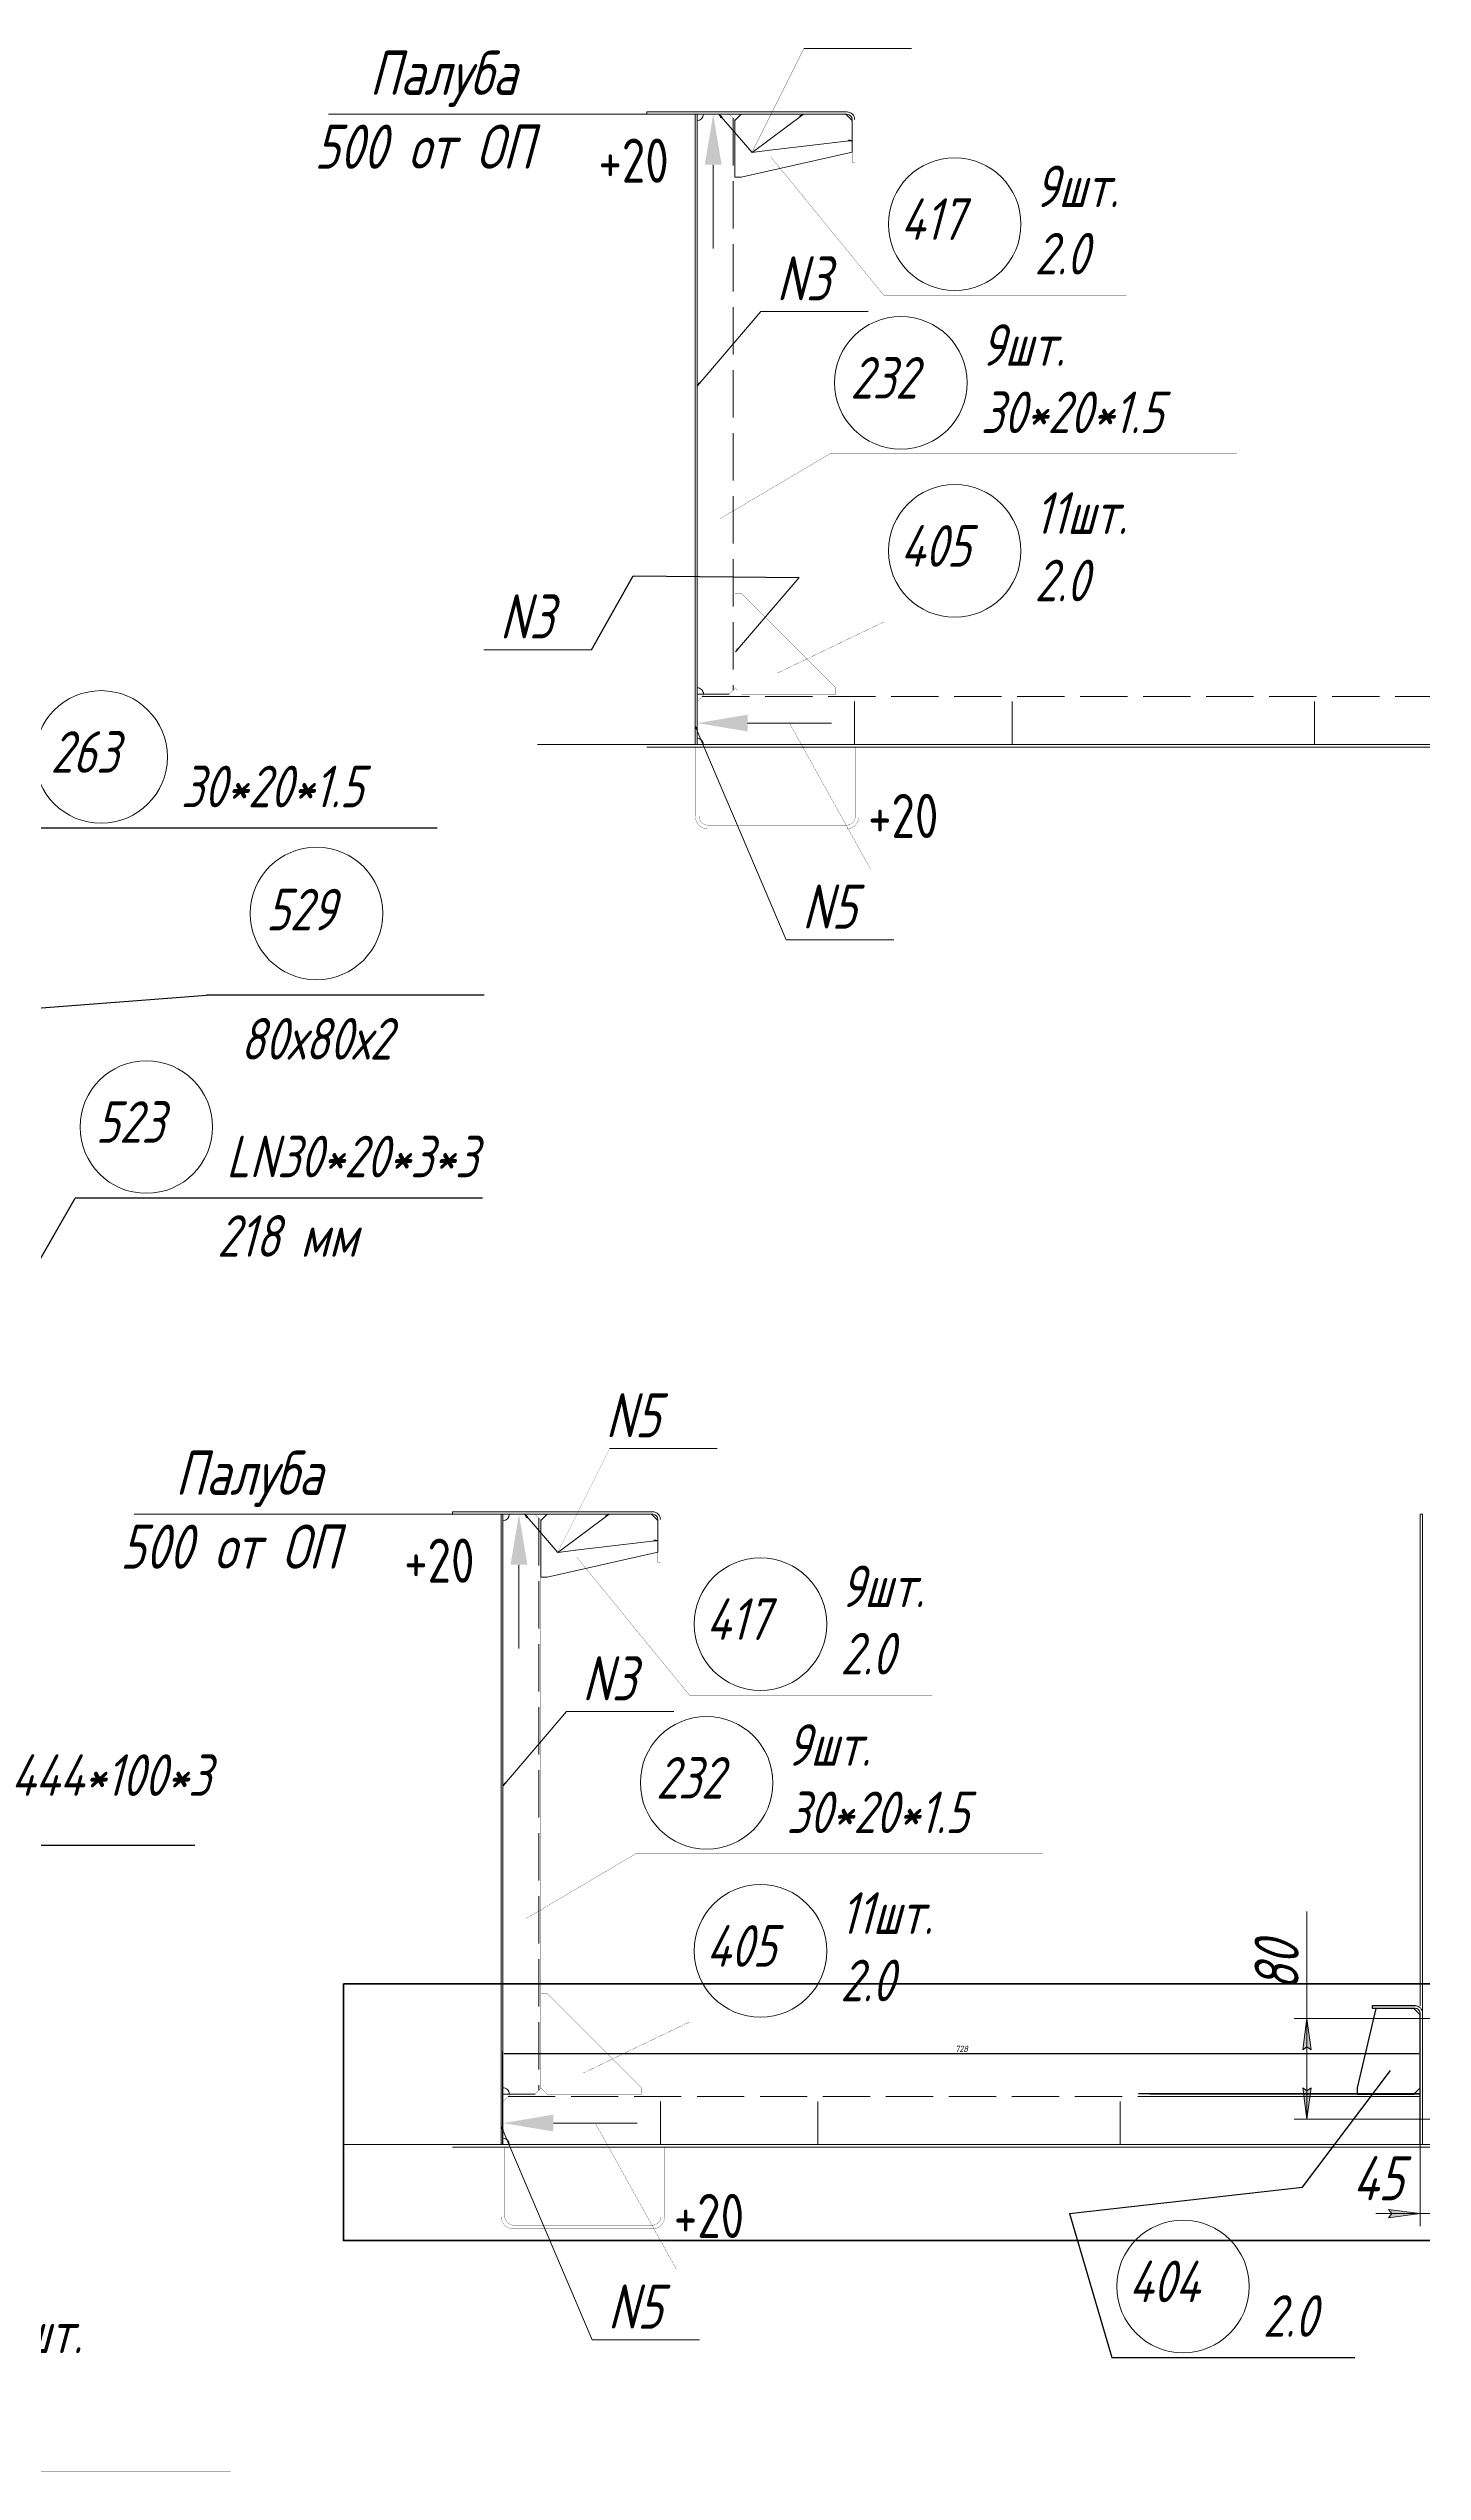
# Model space of a CAD drawing. Header units: millimetres. Extents: x 77380 to 135900, y -26587 to 17301.
# Drawn here: x 116027 to 117118, y -625 to 1297 of the extents above; entities that cross this region are included whole.
import ezdxf

# ---------------------------------------------------------------- set-up
doc = ezdxf.new("R2010")
doc.units = ezdxf.units.MM
for name, pattern in [('K5LT32768', [0]), ('K5LT32769', [50, 37.5, -12.5]), ('K5LT32770', [0]), ('K5LT32772', [0]), ('K5LT32773', [50, 37.5, -12.5]), ('K5LT32780', [0]), ('K5LT32784', [850.2, 600, -125, 0.2, -125]), ('K5LT32789', [340.2, 240, -50, 0.2, -50]), ('K5LT32790', [0]), ('K5LT32831', [0]), ('K5LT32835', [0]), ('K5LT_THIN', [0]), ('K5LT_THIN_INCLUDED_TO_HATCHING', [0])]:
    doc.linetypes.add(name, pattern=pattern)
doc.layers.add('РАЗМЕРЫ', color=3, linetype='Continuous', lineweight=25)
doc.styles.add('KDIMTEXTSTYLE', font='GOST_AU.SHX', dxfattribs={"width": 0.96, "oblique": 15, "height": 5})
doc.styles.add('KTEXTSTYLE', font='GOST_AU.SHX', dxfattribs={"width": 0.96, "height": 5})
doc.dimstyles.new('KDIMSTYLE (1.00)', dxfattribs={"dimtxt": 5, "dimasz": 1, "dimexe": 2, "dimexo": 0, "dimgap": 1, "dimtad": 1, "dimtxsty": 'KDIMTEXTSTYLE', "dimsah": 1, "dimcen": 0, "dimdle": 1, "dimadec": 0, "dimazin": 0, "dimtfac": 0.667, "dimtmove": 0, "dimatfit": 3, "dimfxl": 1, "dimtvp": 1, "dimtolj": 1, "dimtzin": 0, "dimarcsym": 0})

# ---------------------------------------------------------------- blocks, each defined once
blk = doc.blocks.new('U94')
blk.add_hatch(color=7).paths.add_polyline_path([(124475.2, 18180.4), (124488.6, 18180.4), (124481.9, 18220.4)])
at = {"color": 7, "linetype": 'K5LT32831', "lineweight": 9}
blk.add_line((124481.9, 18180.4), (124481.9, 18113.9), dxfattribs=at)
blk = doc.blocks.new('U95')
blk.add_hatch(color=7).paths.add_polyline_path([(124509.2, 17730.8), (124509.2, 17744.1), (124469.2, 17737.4)])
at = {"color": 7, "linetype": 'K5LT32831', "lineweight": 9}
blk.add_line((124509.2, 17737.4), (124575.7, 17737.4), dxfattribs=at)
blk = doc.blocks.new('U119')
at = {"color": 7, "linetype": 'K5LT_THIN', "lineweight": 18}
for p, q in [((124519.6, 18063.9), (124469.2, 18004.8)), ((124469.2, 18004.8), (124471.8, 18007.8))]:
    blk.add_line(p, q, dxfattribs=at)
at = {"color": 7, "linetype": 'K5LT32835', "lineweight": 18}
for p, q in [((124469.2, 18004.9), (124469.2, 18004.9)), ((124469.2, 18004.9), (124469.3, 18004.9)), ((124469.2, 18004.8), (124469.2, 18004.8)), ((124469.2, 18004.8), (124469.2, 18004.8)), ((124469.3, 18005.1), (124469.4, 18005)), ((124469.3, 18005.1), (124469.4, 18005.1)), ((124469.3, 18005), (124469.4, 18005.1)), ((124469.3, 18005), (124469.3, 18004.9)), ((124469.3, 18005), (124469.3, 18005)), ((124469.4, 18005.3), (124469.6, 18005.3)), ((124469.4, 18005.2), (124469.6, 18005.3)), ((124469.4, 18005.2), (124469.4, 18005.1)), ((124469.4, 18005.2), (124469.5, 18005.2)), ((124469.5, 18005.4), (124469.7, 18005.5)), ((124469.5, 18005.4), (124469.5, 18005.2)), ((124469.5, 18005.4), (124469.7, 18005.4)), ((124469.5, 18005.3), (124469.5, 18005.1)), ((124469.6, 18005.6), (124469.9, 18005.7)), ((124469.6, 18005.6), (124469.6, 18005.4)), ((124469.6, 18005.6), (124469.9, 18005.6)), ((124469.6, 18005.5), (124469.6, 18005.3)), ((124469.6, 18005.5), (124469.8, 18005.5)), ((124469.7, 18005.8), (124470.1, 18005.9)), ((124469.7, 18005.8), (124469.8, 18005.5)), ((124469.7, 18005.8), (124470, 18005.8)), ((124469.7, 18005.7), (124469.7, 18005.4)), ((124469.7, 18005.7), (124470, 18005.7)), ((124469.8, 18006), (124469.9, 18005.6)), ((124469.8, 18006), (124470.2, 18006)), ((124469.8, 18005.9), (124469.8, 18005.6)), ((124469.8, 18005.9), (124470.1, 18005.9)), ((124469.9, 18006.2), (124470.4, 18006.2)), ((124469.9, 18006.1), (124469.9, 18005.7)), ((124469.9, 18006.1), (124470.3, 18006.1)), ((124469.9, 18006), (124470.3, 18006.1)), ((124470, 18006.4), (124470.5, 18006.4)), ((124470, 18006.3), (124470.1, 18005.8)), ((124470, 18006.3), (124470.5, 18006.3)), ((124470, 18006.2), (124470.4, 18006.3)), ((124470, 18006.2), (124470, 18005.8)), ((124470.1, 18006.5), (124470.7, 18006.6)), ((124470.1, 18006.5), (124470.2, 18006)), ((124470.1, 18006.4), (124470.6, 18006.5)), ((124470.1, 18006.4), (124470.1, 18005.9)), ((124470.2, 18006.7), (124470.8, 18006.8)), ((124470.2, 18006.7), (124470.3, 18006.1)), ((124470.2, 18006.6), (124470.8, 18006.7)), ((124470.2, 18006.6), (124470.2, 18006)), ((124470.2, 18006.6), (124470.7, 18006.6)), ((124470.3, 18006.9), (124471, 18007)), ((124470.3, 18006.9), (124470.4, 18006.2)), ((124470.3, 18006.8), (124471, 18006.9)), ((124470.3, 18006.8), (124470.3, 18006.2)), ((124470.3, 18006.8), (124470.9, 18006.8)), ((124470.4, 18007), (124471.1, 18007.1)), ((124470.4, 18007), (124470.5, 18006.3)), ((124470.4, 18007), (124471.1, 18007)), ((124470.5, 18007.2), (124470.9, 18007.3)), ((124470.5, 18007.2), (124470.6, 18006.4)), ((124470.5, 18007.2), (124470.9, 18007.2)), ((124470.5, 18007.1), (124471, 18007.2)), ((124470.5, 18007.1), (124470.5, 18006.4)), ((124470.6, 18007.4), (124470.7, 18006.6)), ((124470.6, 18007.4), (124470.7, 18007.4)), ((124470.6, 18007.4), (124470.7, 18007.4)), ((124470.6, 18007.3), (124470.6, 18006.5)), ((124470.6, 18007.3), (124470.8, 18007.3)), ((124470.7, 18007.4), (124470.8, 18006.7)), ((124470.8, 18007.4), (124470.8, 18006.7)), ((124470.8, 18007.3), (124470.9, 18006.8)), ((124470.9, 18007.2), (124470.9, 18006.9)), ((124471, 18007.2), (124471, 18006.9)), ((124471, 18007.1), (124471, 18007)), ((124471.1, 18007.1), (124471.1, 18007.1))]:
    blk.add_line(p, q, dxfattribs=at)
at = {"color": 7, "linetype": 'K5LT32835', "const_width": 0.18}
blk.add_lwpolyline([(124471.1, 18007.1), (124469.2, 18004.8), (124470.6, 18007.5)], close=True, dxfattribs=at)
blk = doc.blocks.new('U123')
at = {"color": 7, "linetype": 'K5LT_THIN', "lineweight": 18}
for p, q in [((124467.7, 17735), (124469.2, 17731.3)), ((124539.9, 17565.4), (124467.7, 17735))]:
    blk.add_line(p, q, dxfattribs=at)
at = {"color": 7, "linetype": 'K5LT32835', "lineweight": 18}
for p, q in [((124467.7, 17734.8), (124467.7, 17734.9)), ((124467.7, 17734.9), (124467.7, 17734.9)), ((124467.7, 17734.9), (124467.7, 17734.9)), ((124467.8, 17734.7), (124467.7, 17734.8)), ((124467.7, 17734.8), (124467.7, 17734.8)), ((124467.8, 17734.8), (124467.8, 17734.7)), ((124467.9, 17734.7), (124467.8, 17734.7)), ((124467.9, 17734.7), (124467.8, 17734.6)), ((124467.8, 17734.7), (124467.8, 17734.6)), ((124467.9, 17734.6), (124467.8, 17734.6)), ((124468, 17734.5), (124467.8, 17734.5)), ((124467.9, 17734.6), (124467.9, 17734.5)), ((124468, 17734.5), (124467.9, 17734.3)), ((124468, 17734.5), (124467.9, 17734.4)), ((124468.1, 17734.3), (124467.9, 17734.4)), ((124468.1, 17734.4), (124467.9, 17734.4)), ((124468.2, 17734.2), (124467.9, 17734.3)), ((124468, 17734.4), (124468, 17734.2)), ((124468.1, 17734.3), (124468, 17734.1)), ((124468.1, 17734.3), (124468, 17734.2)), ((124468.3, 17734.1), (124468, 17734.2)), ((124468.3, 17734), (124468, 17734.1)), ((124468.2, 17734.2), (124468.1, 17733.9)), ((124468.2, 17734.2), (124468.1, 17734)), ((124468.3, 17734.1), (124468.1, 17733.8)), ((124468.4, 17733.9), (124468.1, 17734)), ((124468.5, 17733.7), (124468.1, 17733.9)), ((124468.5, 17733.8), (124468.1, 17733.9)), ((124468.3, 17734), (124468.2, 17733.7)), ((124468.3, 17734), (124468.2, 17733.7)), ((124468.6, 17733.6), (124468.2, 17733.8)), ((124468.6, 17733.5), (124468.2, 17733.7)), ((124468.7, 17733.4), (124468.2, 17733.6)), ((124468.4, 17733.9), (124468.3, 17733.6)), ((124468.5, 17733.8), (124468.3, 17733.4)), ((124468.4, 17733.8), (124468.3, 17733.5)), ((124468.8, 17733.2), (124468.3, 17733.5)), ((124468.8, 17733.3), (124468.3, 17733.5)), ((124468.9, 17733.1), (124468.3, 17733.4)), ((124468.6, 17733.7), (124468.4, 17733.2)), ((124468.5, 17733.7), (124468.4, 17733.3)), ((124468.6, 17733.6), (124468.4, 17733.2)), ((124469, 17733), (124468.4, 17733.3)), ((124469, 17732.9), (124468.4, 17733.2)), ((124469.1, 17732.9), (124468.4, 17733.1)), ((124468.7, 17733.5), (124468.5, 17733)), ((124468.6, 17733.5), (124468.5, 17733.1)), ((124468.7, 17733.4), (124468.5, 17732.9)), ((124469.2, 17732.7), (124468.5, 17733)), ((124469.2, 17732.8), (124468.5, 17733)), ((124469.3, 17732.6), (124468.5, 17732.9)), ((124468.8, 17733.3), (124468.6, 17732.7)), ((124468.8, 17733.3), (124468.6, 17732.8)), ((124468.9, 17733.2), (124468.6, 17732.7)), ((124469.4, 17732.5), (124468.6, 17732.8)), ((124469.3, 17732.4), (124468.6, 17732.7)), ((124468.9, 17733.1), (124468.7, 17732.5)), ((124468.9, 17733.1), (124468.7, 17732.6)), ((124469, 17733), (124468.7, 17732.4)), ((124469.2, 17732.4), (124468.7, 17732.6)), ((124469.1, 17732.3), (124468.7, 17732.5)), ((124469.2, 17732.4), (124468.7, 17732.5)), ((124469, 17733), (124468.8, 17732.3)), ((124469.1, 17732.9), (124468.8, 17732.3)), ((124469, 17732.3), (124468.8, 17732.4)), ((124468.9, 17732.2), (124468.8, 17732.3)), ((124468.8, 17732.2), (124468.8, 17732.2)), ((124469.1, 17732.8), (124468.9, 17732.2)), ((124469.2, 17732.8), (124469, 17732.3)), ((124469.2, 17732.7), (124469, 17732.3)), ((124469.2, 17732.6), (124469.1, 17732.3)), ((124469.3, 17732.6), (124469.2, 17732.4)), ((124469.3, 17732.5), (124469.3, 17732.4)), ((124469.4, 17732.5), (124469.4, 17732.4))]:
    blk.add_line(p, q, dxfattribs=at)
at = {"color": 7, "linetype": 'K5LT32835', "const_width": 0.18}
blk.add_lwpolyline([(124468.8, 17732.2), (124467.7, 17735), (124469.4, 17732.4)], close=True, dxfattribs=at)
blk = doc.blocks.new('U125')
at = {"color": 7, "linetype": 'K5LT32835', "lineweight": 18}
for p, q in [((124486.5, 18220.4), (124486.5, 18220.4)), ((124486.5, 18220.4), (124486.5, 18220.4)), ((124486.6, 18220.3), (124486.5, 18220.3)), ((124486.6, 18220.4), (124486.6, 18220.3)), ((124486.7, 18220.3), (124486.6, 18220.3)), ((124486.6, 18220.3), (124486.6, 18220.2)), ((124486.7, 18220.3), (124486.7, 18220.2)), ((124486.8, 18220.2), (124486.7, 18220.2)), ((124486.8, 18220.2), (124486.7, 18220.1)), ((124486.9, 18220.1), (124486.7, 18220.1)), ((124486.8, 18220.2), (124486.8, 18220)), ((124486.9, 18220.1), (124486.8, 18220.1)), ((124487, 18220), (124486.8, 18220)), ((124486.9, 18220.1), (124486.9, 18219.9)), ((124486.9, 18220.1), (124486.9, 18220)), ((124487.1, 18219.9), (124486.9, 18219.9)), ((124487.1, 18220), (124487, 18219.8)), ((124487, 18220), (124487, 18219.8)), ((124487.2, 18219.9), (124487, 18219.9)), ((124487.3, 18219.8), (124487, 18219.8)), ((124487.1, 18219.9), (124487.1, 18219.7)), ((124487.5, 18219.6), (124487.1, 18219.7)), ((124487.4, 18219.7), (124487.1, 18219.7)), ((124487.2, 18219.9), (124487.2, 18219.6)), ((124487.2, 18219.8), (124487.2, 18219.6)), ((124487.6, 18219.6), (124487.2, 18219.6)), ((124487.7, 18219.5), (124487.2, 18219.5)), ((124487.3, 18219.8), (124487.3, 18219.5)), ((124487.4, 18219.7), (124487.3, 18219.4)), ((124487.8, 18219.4), (124487.3, 18219.5)), ((124487.4, 18219.7), (124487.4, 18219.4)), ((124487.9, 18219.4), (124487.4, 18219.4)), ((124487.9, 18219.3), (124487.4, 18219.3)), ((124487.5, 18219.7), (124487.5, 18219.3)), ((124487.5, 18219.6), (124487.5, 18219.2)), ((124488, 18219.2), (124487.5, 18219.3)), ((124488.1, 18219.2), (124487.5, 18219.2)), ((124487.6, 18219.6), (124487.6, 18219.2)), ((124487.7, 18219.5), (124487.6, 18219.1)), ((124488.2, 18219.1), (124487.6, 18219.1)), ((124487.7, 18219.5), (124487.7, 18219)), ((124487.8, 18219.4), (124487.7, 18219)), ((124488.3, 18219), (124487.7, 18219.1)), ((124488.4, 18218.9), (124487.7, 18219)), ((124487.8, 18219.4), (124487.8, 18218.9)), ((124488.6, 18218.8), (124487.8, 18218.9)), ((124488.5, 18218.9), (124487.8, 18218.9)), ((124488, 18219.3), (124487.9, 18218.7)), ((124487.9, 18219.3), (124487.9, 18218.8)), ((124488.7, 18218.7), (124487.9, 18218.8)), ((124488.1, 18219.2), (124488, 18218.6)), ((124488, 18219.2), (124488, 18218.7)), ((124488.8, 18218.6), (124488, 18218.7)), ((124488.8, 18218.7), (124488, 18218.7)), ((124488.1, 18219.1), (124488.1, 18218.5)), ((124488.8, 18218.5), (124488.1, 18218.6)), ((124488.8, 18218.5), (124488.1, 18218.5)), ((124488.2, 18219.1), (124488.2, 18218.5)), ((124488.3, 18219), (124488.2, 18218.4)), ((124488.6, 18218.4), (124488.2, 18218.4)), ((124488.7, 18218.4), (124488.2, 18218.4)), ((124488.3, 18219), (124488.3, 18218.3)), ((124488.4, 18218.9), (124488.3, 18218.3)), ((124488.6, 18218.3), (124488.3, 18218.3)), ((124488.4, 18218.9), (124488.4, 18218.2)), ((124488.4, 18218.2), (124488.4, 18218.2)), ((124488.5, 18218.2), (124488.4, 18218.2)), ((124488.5, 18218.9), (124488.5, 18218.2)), ((124488.6, 18218.8), (124488.5, 18218.3)), ((124488.6, 18218.8), (124488.6, 18218.3)), ((124488.7, 18218.7), (124488.7, 18218.4)), ((124488.7, 18218.7), (124488.7, 18218.4)), ((124488.8, 18218.6), (124488.8, 18218.5)), ((124488.9, 18218.6), (124488.9, 18218.6))]:
    blk.add_line(p, q, dxfattribs=at)
at = {"color": 7, "linetype": 'K5LT_THIN', "lineweight": 18}
for p, q in [((124486.5, 18220.4), (124489.1, 18217.4)), ((124512.7, 18190.2), (124486.5, 18220.4))]:
    blk.add_line(p, q, dxfattribs=at)
at = {"color": 7, "linetype": 'K5LT32835', "const_width": 0.18}
blk.add_lwpolyline([(124488.4, 18218.2), (124486.5, 18220.4), (124488.9, 18218.6)], close=True, dxfattribs=at)
blk = doc.blocks.new('U185')
at = {"color": 7, "linetype": 'K5LT_THIN', "lineweight": 18}
for p, q in [((124526.9, 18191.9), (124592.2, 18199.6)), ((124592.2, 18199.6), (124588.3, 18199.2))]:
    blk.add_line(p, q, dxfattribs=at)
at = {"color": 7, "linetype": 'K5LT32835', "lineweight": 18}
for p, q in [((124589.2, 18199.9), (124589.9, 18199.3)), ((124589.2, 18199.9), (124589.2, 18199.9)), ((124589.3, 18199.9), (124589.2, 18199.8)), ((124589.3, 18199.9), (124589.2, 18199.7)), ((124589.2, 18199.8), (124589.8, 18199.3)), ((124589.4, 18199.8), (124589.2, 18199.6)), ((124589.5, 18199.8), (124589.2, 18199.5)), ((124589.6, 18199.8), (124589.2, 18199.4)), ((124589.6, 18199.8), (124589.2, 18199.3)), ((124589.2, 18199.7), (124589.7, 18199.3)), ((124589.2, 18199.6), (124589.6, 18199.3)), ((124589.2, 18199.5), (124589.5, 18199.3)), ((124589.2, 18199.4), (124589.3, 18199.3)), ((124589.2, 18199.4), (124589.4, 18199.3)), ((124589.3, 18199.9), (124590, 18199.4)), ((124589.7, 18199.8), (124589.3, 18199.3)), ((124589.3, 18199.3), (124589.3, 18199.3)), ((124589.4, 18199.8), (124590.1, 18199.4)), ((124589.8, 18199.8), (124589.4, 18199.3)), ((124589.9, 18199.8), (124589.5, 18199.3)), ((124589.6, 18199.8), (124590.1, 18199.4)), ((124590, 18199.8), (124589.6, 18199.3)), ((124589.7, 18199.8), (124590.2, 18199.4)), ((124590, 18199.8), (124589.7, 18199.3)), ((124590.1, 18199.8), (124589.7, 18199.3)), ((124589.8, 18199.8), (124590.3, 18199.4)), ((124590.2, 18199.8), (124589.8, 18199.3)), ((124589.9, 18199.8), (124590.4, 18199.4)), ((124590.3, 18199.8), (124589.9, 18199.3)), ((124590, 18199.8), (124590.5, 18199.4)), ((124590.3, 18199.8), (124590, 18199.4)), ((124590.1, 18199.8), (124590.6, 18199.4)), ((124590.4, 18199.8), (124590.1, 18199.4)), ((124590.2, 18199.8), (124590.7, 18199.4)), ((124590.5, 18199.8), (124590.2, 18199.4)), ((124590.6, 18199.8), (124590.3, 18199.4)), ((124590.4, 18199.8), (124590.8, 18199.4)), ((124590.6, 18199.7), (124590.4, 18199.4)), ((124590.5, 18199.8), (124590.9, 18199.5)), ((124590.7, 18199.7), (124590.5, 18199.4)), ((124590.8, 18199.7), (124590.5, 18199.4)), ((124590.6, 18199.8), (124590.9, 18199.5)), ((124590.9, 18199.7), (124590.6, 18199.4)), ((124590.7, 18199.7), (124591, 18199.5)), ((124590.9, 18199.7), (124590.7, 18199.4)), ((124590.8, 18199.7), (124591.1, 18199.5)), ((124591, 18199.7), (124590.8, 18199.5)), ((124590.9, 18199.7), (124591.2, 18199.5)), ((124591.1, 18199.7), (124590.9, 18199.5)), ((124591, 18199.7), (124591.3, 18199.5)), ((124591.2, 18199.7), (124591, 18199.5)), ((124591.2, 18199.7), (124591.1, 18199.5)), ((124591.2, 18199.7), (124591.4, 18199.5)), ((124591.3, 18199.7), (124591.2, 18199.5)), ((124591.3, 18199.7), (124591.5, 18199.5)), ((124591.4, 18199.7), (124591.3, 18199.5)), ((124591.5, 18199.7), (124591.3, 18199.5)), ((124591.4, 18199.7), (124591.6, 18199.5)), ((124591.6, 18199.7), (124591.4, 18199.5)), ((124591.5, 18199.7), (124591.7, 18199.6)), ((124591.6, 18199.7), (124591.5, 18199.5)), ((124591.6, 18199.7), (124591.7, 18199.6)), ((124591.7, 18199.7), (124591.6, 18199.5)), ((124591.7, 18199.7), (124591.8, 18199.6)), ((124591.8, 18199.7), (124591.7, 18199.6)), ((124591.8, 18199.7), (124591.9, 18199.6)), ((124591.9, 18199.7), (124591.8, 18199.6)), ((124591.9, 18199.6), (124591.9, 18199.6)), ((124592, 18199.6), (124592, 18199.6)), ((124592, 18199.6), (124592, 18199.6)), ((124592.1, 18199.6), (124592.1, 18199.6)), ((124592.1, 18199.6), (124592.1, 18199.6)), ((124592.2, 18199.6), (124592.1, 18199.6)), ((124592.2, 18199.6), (124592.2, 18199.6))]:
    blk.add_line(p, q, dxfattribs=at)
at = {"color": 7, "linetype": 'K5LT32835', "const_width": 0.18}
blk.add_lwpolyline([(124589.3, 18199.3), (124592.2, 18199.6), (124589.2, 18199.9)], close=True, dxfattribs=at)
blk = doc.blocks.new('U186')
at = {"color": 7, "linetype": 'K5LT_THIN', "lineweight": 18}
for p, q in [((124512.7, 18190.2), (124553.4, 18220.4)), ((124553.4, 18220.4), (124550.2, 18218.1))]:
    blk.add_line(p, q, dxfattribs=at)
at = {"color": 7, "linetype": 'K5LT32835', "lineweight": 18}
for p, q in [((124550.6, 18219.1), (124550.6, 18219.1)), ((124550.7, 18219.2), (124551.5, 18219)), ((124550.7, 18219.2), (124550.7, 18219.1)), ((124550.8, 18219.2), (124550.7, 18219)), ((124550.7, 18219.1), (124551.4, 18219)), ((124550.7, 18219), (124551.3, 18218.9)), ((124550.9, 18219.3), (124550.8, 18218.8)), ((124550.8, 18219.2), (124551.6, 18219.1)), ((124550.8, 18219.2), (124550.8, 18218.9)), ((124550.8, 18218.9), (124551.2, 18218.8)), ((124550.8, 18218.9), (124551.3, 18218.9)), ((124551, 18219.3), (124550.9, 18218.8)), ((124550.9, 18219.2), (124551.6, 18219.1)), ((124550.9, 18218.8), (124551.1, 18218.8)), ((124550.9, 18218.7), (124551.1, 18218.7)), ((124551.1, 18219.4), (124551, 18218.7)), ((124551, 18219.3), (124551.7, 18219.2)), ((124551.1, 18219.3), (124551, 18218.7)), ((124551, 18218.7), (124551, 18218.7)), ((124551.2, 18219.4), (124551.1, 18218.7)), ((124551.1, 18219.3), (124551.8, 18219.2)), ((124551.3, 18219.5), (124551.2, 18218.8)), ((124551.2, 18219.4), (124551.8, 18219.3)), ((124551.3, 18219.4), (124551.2, 18218.8)), ((124551.4, 18219.5), (124551.3, 18218.9)), ((124551.3, 18219.4), (124551.9, 18219.4)), ((124551.4, 18219.5), (124552, 18219.4)), ((124551.5, 18219.5), (124551.4, 18218.9)), ((124551.5, 18219.6), (124551.5, 18219)), ((124551.6, 18219.6), (124551.5, 18219.1)), ((124551.5, 18219.5), (124552.1, 18219.5)), ((124551.6, 18219.6), (124552.1, 18219.5)), ((124551.7, 18219.6), (124551.6, 18219.1)), ((124551.7, 18219.7), (124551.7, 18219.2)), ((124551.8, 18219.7), (124551.7, 18219.2)), ((124551.7, 18219.6), (124552.2, 18219.6)), ((124551.8, 18219.7), (124552.3, 18219.6)), ((124551.9, 18219.7), (124551.8, 18219.3)), ((124551.9, 18219.8), (124551.9, 18219.3)), ((124551.9, 18219.7), (124552.4, 18219.7)), ((124552, 18219.8), (124552.4, 18219.7)), ((124552, 18219.8), (124552, 18219.4)), ((124552.1, 18219.8), (124552, 18219.4)), ((124552.2, 18219.9), (124552.1, 18219.5)), ((124552.1, 18219.8), (124552.5, 18219.8)), ((124552.2, 18219.9), (124552.6, 18219.8)), ((124552.2, 18219.9), (124552.2, 18219.5)), ((124552.3, 18219.9), (124552.2, 18219.6)), ((124552.4, 18220), (124552.3, 18219.6)), ((124552.3, 18219.9), (124552.6, 18219.9)), ((124552.4, 18220), (124552.7, 18219.9)), ((124552.4, 18220), (124552.4, 18219.7)), ((124552.6, 18220.1), (124552.5, 18219.8)), ((124552.5, 18220), (124552.8, 18220)), ((124552.5, 18220), (124552.5, 18219.8)), ((124552.6, 18220.1), (124552.9, 18220)), ((124552.6, 18220.1), (124552.6, 18219.9)), ((124552.8, 18220.2), (124552.7, 18220)), ((124552.7, 18220.1), (124552.9, 18220.1)), ((124552.7, 18220.1), (124552.7, 18219.9)), ((124552.8, 18220.2), (124553, 18220.2)), ((124552.8, 18220.2), (124552.8, 18220)), ((124552.9, 18220.2), (124553.1, 18220.2)), ((124552.9, 18220.2), (124552.9, 18220.1)), ((124553, 18220.3), (124553.1, 18220.3)), ((124553.1, 18220.3), (124553, 18220.2)), ((124553, 18220.2), (124553, 18220.1)), ((124553.1, 18220.3), (124553.2, 18220.3)), ((124553.1, 18220.3), (124553.1, 18220.2)), ((124553.2, 18220.4), (124553.3, 18220.4)), ((124553.2, 18220.3), (124553.2, 18220.3)), ((124553.3, 18220.4), (124553.3, 18220.3)), ((124553.3, 18220.4), (124553.3, 18220.4)), ((124553.4, 18220.4), (124553.4, 18220.4))]:
    blk.add_line(p, q, dxfattribs=at)
at = {"color": 7, "linetype": 'K5LT32835', "const_width": 0.18}
blk.add_lwpolyline([(124551, 18218.7), (124553.4, 18220.4), (124550.6, 18219.1)], close=True, dxfattribs=at)
blk = doc.blocks.new('U187')
at = {"color": 7, "linetype": 'K5LT32835', "lineweight": 18}
for p, q in [((124486.5, 18220.4), (124486.5, 18220.4)), ((124486.5, 18220.4), (124486.5, 18220.4)), ((124486.5, 18220.3), (124486.5, 18220.3)), ((124486.5, 18220.3), (124486.6, 18220.3)), ((124486.6, 18220.2), (124486.6, 18220.3)), ((124486.6, 18220.2), (124486.7, 18220.2)), ((124486.6, 18220.2), (124486.6, 18220.2)), ((124486.6, 18220.1), (124486.7, 18220.1)), ((124486.7, 18220.1), (124486.7, 18220.2)), ((124486.7, 18220), (124486.7, 18220.1)), ((124486.7, 18220), (124486.9, 18220)), ((124486.7, 18220), (124486.8, 18220)), ((124486.8, 18219.9), (124486.8, 18220.1)), ((124486.8, 18219.8), (124486.8, 18220)), ((124486.8, 18219.9), (124487, 18219.8)), ((124486.8, 18219.9), (124486.9, 18219.9)), ((124486.8, 18219.8), (124487, 18219.8)), ((124486.9, 18219.6), (124487, 18219.9)), ((124486.9, 18219.7), (124486.9, 18219.9)), ((124486.9, 18219.7), (124487.2, 18219.6)), ((124486.9, 18219.7), (124487.1, 18219.7)), ((124486.9, 18219.6), (124487.2, 18219.6)), ((124487, 18219.5), (124487, 18219.8)), ((124487, 18219.4), (124487.1, 18219.7)), ((124487, 18219.5), (124487.3, 18219.4)), ((124487, 18219.5), (124487.3, 18219.5)), ((124487.1, 18219.3), (124487.1, 18219.7)), ((124487.1, 18219.4), (124487.4, 18219.4)), ((124487.1, 18219.3), (124487.5, 18219.2)), ((124487.1, 18219.3), (124487.5, 18219.3)), ((124487.2, 18219.2), (124487.2, 18219.6)), ((124487.2, 18219.1), (124487.2, 18219.5)), ((124487.2, 18219.2), (124487.6, 18219.2)), ((124487.2, 18219.1), (124487.7, 18219)), ((124487.2, 18219.1), (124487.6, 18219.1)), ((124487.3, 18219), (124487.3, 18219.5)), ((124487.3, 18218.9), (124487.4, 18219.4)), ((124487.3, 18219), (124487.7, 18219)), ((124487.3, 18218.9), (124487.8, 18218.9)), ((124487.4, 18218.7), (124487.5, 18219.3)), ((124487.4, 18218.8), (124487.4, 18219.3)), ((124487.4, 18218.9), (124487.9, 18218.8)), ((124487.4, 18218.8), (124487.9, 18218.7)), ((124487.4, 18218.7), (124488, 18218.7)), ((124487.5, 18218.6), (124487.5, 18219.2)), ((124487.5, 18218.7), (124488, 18218.6)), ((124487.5, 18218.6), (124488.1, 18218.5)), ((124487.5, 18218.5), (124488.2, 18218.5)), ((124487.6, 18218.4), (124487.7, 18219.1)), ((124487.6, 18218.5), (124487.6, 18219.1)), ((124487.6, 18218.5), (124488.2, 18218.4)), ((124487.6, 18218.4), (124488.3, 18218.3)), ((124487.7, 18218.3), (124487.7, 18219)), ((124487.7, 18218.2), (124487.8, 18218.9)), ((124487.7, 18218.3), (124488.4, 18218.2)), ((124487.7, 18218.3), (124488.3, 18218.3)), ((124487.7, 18218.2), (124488.4, 18218.1)), ((124487.8, 18218.1), (124487.8, 18218.9)), ((124487.8, 18218), (124487.9, 18218.8)), ((124487.8, 18218.1), (124488.2, 18218)), ((124487.8, 18218.1), (124488.3, 18218.1)), ((124487.8, 18218), (124488.2, 18218)), ((124487.9, 18217.8), (124488, 18218.7)), ((124487.9, 18217.9), (124488, 18218.7)), ((124487.9, 18217.9), (124488, 18217.8)), ((124487.9, 18217.9), (124488.1, 18217.9)), ((124488, 18217.8), (124488.1, 18218.6)), ((124488, 18217.8), (124488, 18217.8)), ((124488.1, 18217.9), (124488.1, 18218.5)), ((124488.1, 18217.9), (124488.2, 18218.4)), ((124488.2, 18218), (124488.2, 18218.4)), ((124488.3, 18218.1), (124488.3, 18218.3)), ((124488.4, 18218.2), (124488.4, 18218.2)), ((124488.4, 18218.1), (124488.4, 18218.2))]:
    blk.add_line(p, q, dxfattribs=at)
at = {"color": 7, "linetype": 'K5LT_THIN', "lineweight": 18}
for p, q in [((124486.5, 18220.4), (124489.1, 18217.4)), ((124512.7, 18190.2), (124486.5, 18220.4))]:
    blk.add_line(p, q, dxfattribs=at)
at = {"color": 7, "linetype": 'K5LT32835', "const_width": 0.18}
blk.add_lwpolyline([(124488.4, 18218.2), (124486.5, 18220.4), (124488, 18217.8)], close=True, dxfattribs=at)
blk = doc.blocks.new('*D717')
at = {"layer": 'Defpoints', "color": 0}
for p in [(117116.1, -293.4), (116388.1, -365.5), (117116.1, -365.5)]:
    blk.add_point(p, dxfattribs=at)
at = {"layer": 'РАЗМЕРЫ', "color": 0, "lineweight": -2}
for p, q in [((116388.1, -365.5), (116388.1, -291.4)), ((116389.1, -293.4), (117115.1, -293.4)), ((117116.1, -365.5), (117116.1, -291.4))]:
    blk.add_line(p, q, dxfattribs=at)
at = {"layer": 'РАЗМЕРЫ', "color": 0}
for points in [[(116389.1, -293.2), (116389.1, -293.5), (116388.1, -293.4)], [(117115.1, -293.5), (117115.1, -293.2), (117116.1, -293.4)]]:
    blk.add_solid(points, dxfattribs=at)
at = {"layer": 'РАЗМЕРЫ', "color": 0, "insert": (116752.1, -289.7), "char_height": 5, "attachment_point": 5, "style": 'KDIMTEXTSTYLE'}
blk.add_mtext('\\A1;728', dxfattribs=at)

msp = doc.modelspace()

# ---------------------------------------------------------------- hatches: boundary and pattern name
for points in [[(117029.59, -290.547), (117026.299, -265.547), (117023.007, -290.547), (117026.299, -288.047)], [(117026.299, -345.547), (117029.59, -320.547), (117026.299, -323.047), (117023.007, -320.547)], [(117116.123, -420.392), (117091.123, -417.101), (117093.623, -420.392), (117091.123, -423.683)]]:
    msp.add_hatch(color=7).paths.add_polyline_path(points)

# ---------------------------------------------------------------- linework, layer by layer
at = {"color": 7, "linetype": 'K5LT32780', "lineweight": 18}
for p, q in [((116627.009, 1297.31), (116712.327, 1297.31)), ((116249.58, 1245.178), (116502.314, 1245.178)), ((116592.727, 1088.594), (116678.045, 1088.594)), ((116373.099, 820.366), (116458.417, 820.366)), ((116613.062, 590.181), (116698.381, 590.181)), ((116472.819, 186.585), (116558.137, 186.585)), ((116095.389, 134.454), (116348.124, 134.454)), ((116438.537, -22.131), (116523.855, -22.131)), ((116458.872, -520.544), (116544.19, -520.544))]:
    msp.add_line(p, q, dxfattribs=at)
at = {"color": 3, "linetype": 'K5LT32768', "lineweight": 18, "true_color": 0x00ff00}
for p, q in [((116661.314, 1247.178), (116502.314, 1247.178)), ((116661.314, 1245.178), (116502.314, 1245.178)), ((116540.814, 745.178), (116540.814, 1245.178)), ((116542.314, 1245.178), (116567.814, 1245.178)), ((116542.314, 785.178), (116542.314, 1245.178)), ((116542.314, 745.178), (116542.314, 1245.178)), ((116542.314, 1245.178), (116567.814, 1245.178)), ((116567.814, 785.178), (116542.314, 785.178)), ((116542.314, 745.178), (116542.314, 779.178)), ((118782.313, 745.178), (116502.314, 745.178)), ((118782.313, 743.178), (116502.314, 743.178)), ((118742.314, 745.178), (116542.314, 745.178)), ((116507.124, 136.453), (116348.124, 136.453)), ((116507.124, 134.453), (116348.124, 134.453)), ((116386.624, -365.547), (116386.624, 134.453)), ((116388.124, 134.453), (116413.624, 134.453)), ((116388.124, -325.546), (116388.124, 134.453)), ((116388.124, -365.547), (116388.124, 134.453)), ((116388.124, 134.453), (116413.624, 134.453)), ((117116.123, -365.547), (117116.123, -261.473)), ((117116.123, -365.546), (117116.123, -261.473)), ((116413.624, -325.546), (116388.124, -325.546)), ((116388.124, -365.547), (116388.124, -331.547)), ((118628.123, -365.547), (116348.124, -365.547)), ((118628.123, -367.546), (116348.124, -367.546)), ((118588.124, -365.547), (116388.124, -365.547))]:
    msp.add_line(p, q, dxfattribs=at)
at = {"color": 7, "linetype": 'K5LT_THIN', "lineweight": 18}
for p, q in [((116502.314, 1247.178), (116502.314, 1245.178)), ((116600.091, 1216.591), (116585.824, 1214.894)), ((116348.124, 136.453), (116348.124, 134.453)), ((117116.093, 134.453), (117116.093, -255.547)), ((117116.094, 134.453), (117116.094, -255.547)), ((117116.094, 134.453), (117118.124, 134.453)), ((117118.093, 134.453), (117118.093, -255.547)), ((117118.093, 134.453), (117118.093, -255.547)), ((117118.094, 134.453), (117118.094, -255.547)), ((116445.901, 105.867), (116431.634, 104.17)), ((117118.094, 1.453), (117118.094, -365.547)), ((117118.094, 1.453), (117118.094, -365.547)), ((117026.299, -241.547), (117026.299, -180.697)), ((117026.299, -265.547), (117026.299, -241.547)), ((117170.123, -265.547), (117016.299, -265.547)), ((117023.007, -290.547), (117026.299, -265.547)), ((117026.299, -265.547), (117029.59, -290.547)), ((117026.299, -265.547), (117026.299, -345.547)), ((117116.123, -365.547), (117116.123, -261.473)), ((117116.123, -365.547), (117116.123, -261.474)), ((117026.299, -288.047), (117023.007, -290.547)), ((117029.59, -290.547), (117026.299, -288.047)), ((117026.299, -345.547), (117023.007, -320.547)), ((117023.007, -320.547), (117026.299, -323.047)), ((117026.299, -323.047), (117029.59, -320.547)), ((117029.59, -320.547), (117026.299, -345.547)), ((117116.123, -327.474), (116893.281, -327.474)), ((116901.158, -327.474), (117116.123, -327.474)), ((117170.123, -345.547), (117016.299, -345.547)), ((117116.123, -336.451), (117116.123, -430.392)), ((116878.123, -365.547), (116878.123, -365.547)), ((117116.123, -420.392), (117081.123, -420.392)), ((117116.123, -420.392), (117091.123, -417.101)), ((117091.123, -417.101), (117093.623, -420.392)), ((117093.623, -420.392), (117091.123, -423.683)), ((117091.123, -423.683), (117116.123, -420.392)), ((117161.123, -420.392), (117116.123, -420.392))]:
    msp.add_line(p, q, dxfattribs=at)
at = {"color": 3, "linetype": 'K5LT32769', "lineweight": 18, "true_color": 0x00ff00}
for p, q in [((116570.869, 1242.123), (116570.869, 788.233)), ((116416.679, 131.399), (116416.679, -322.492))]:
    msp.add_line(p, q, dxfattribs=at)
at = {"color": 2, "linetype": 'K5LT32770', "lineweight": 18, "true_color": 0xffff00}
for p, q in [((116572.314, 1240.178), (116577.314, 1245.178)), ((116572.314, 1195.178), (116572.314, 1240.178)), ((116577.314, 1245.178), (116645.313, 1245.178)), ((116660.315, 1245.178), (116665.315, 1240.178)), ((116665.315, 1240.178), (116665.315, 1215.178)), ((116665.315, 1215.178), (116577.314, 1195.178)), ((116577.314, 1195.178), (116572.314, 1195.178)), ((116418.124, 129.453), (116423.124, 134.453)), ((116418.124, 84.453), (116418.124, 129.453)), ((116423.124, 134.453), (116491.123, 134.453)), ((116506.125, 134.453), (116511.125, 129.453)), ((116511.125, 129.453), (116511.125, 104.453)), ((116511.125, 104.453), (116423.124, 84.453)), ((116423.124, 84.453), (116418.124, 84.453))]:
    msp.add_line(p, q, dxfattribs=at)
at = {"color": 7}
for p, q in [((116458.417, 820.366), (116491.403, 878.928)), ((116491.403, 878.928), (116623.206, 877.659))]:
    msp.add_line(p, q, dxfattribs=at)
at = {"color": 1, "linetype": 'K5LT32773', "lineweight": 18, "true_color": 0xff0000}
for p, q in [((116546.386, 783.251), (118738.241, 783.251)), ((116392.196, -327.474), (117116.123, -327.474))]:
    msp.add_line(p, q, dxfattribs=at)
at = {"color": 3, "linetype": 'K5LT32789', "lineweight": 18, "true_color": 0x00ff00}
for p, q in [((116667.314, 779.178), (116667.314, 745.178)), ((116792.314, 779.178), (116792.314, 745.178)), ((117032.313, 779.178), (117032.313, 745.178)), ((116513.124, -331.547), (116513.124, -365.547)), ((116638.124, -331.547), (116638.124, -365.547)), ((116878.123, -331.547), (116878.123, -365.547))]:
    msp.add_line(p, q, dxfattribs=at)
at = {"color": 1, "linetype": 'K5LT32784', "lineweight": 18, "true_color": 0xff0000}
for p, q in [((116415.668, 745.178), (118880.697, 745.178)), ((116261.478, -365.546), (118726.507, -365.546))]:
    msp.add_line(p, q, dxfattribs=at)
at = {"color": 1, "linetype": 'K5LT32772', "true_color": 0xff0000}
for p, q in [((116336.043, 678.928), (116012.816, 678.928)), ((116373.154, 546.398), (116152.835, 546.398)), ((116371.925, 385.332), (116048.698, 385.332)), ((116143.574, -128.264), (115864.152, -128.264)), ((116837.926, -420.265), (116871.577, -534.516)), ((116871.577, -534.516), (117064.291, -534.516))]:
    msp.add_line(p, q, dxfattribs=at)
at = {"color": 1}
msp.add_line((116011.494, 535.529), (116152.835, 546.398), dxfattribs=at)
msp.add_line((116017.409, 330.9), (116048.698, 385.332))
at = {"color": 7, "linetype": 'K5LT_THIN'}
for p, q in [((117081.123, -257.546), (117066.123, -320.547)), ((117081.123, -257.547), (117066.123, -320.547)), ((117112.124, -255.473), (117078.196, -255.473)), ((117078.196, -255.473), (117078.196, -257.474)), ((117112.124, -255.474), (117078.196, -255.474)), ((117078.196, -255.474), (117078.196, -257.474)), ((117078.196, -257.474), (117112.124, -257.474)), ((117078.196, -257.474), (117112.124, -257.474)), ((117111.123, -257.546), (117081.123, -257.546)), ((117111.123, -257.547), (117081.123, -257.547)), ((117116.123, -262.547), (117111.123, -257.546)), ((117116.123, -262.547), (117111.123, -257.547)), ((117116.123, -320.547), (117116.123, -262.547)), ((117116.123, -320.547), (117116.123, -262.547)), ((117116.123, -325.474), (116892.753, -325.474)), ((116901.689, -325.474), (117116.123, -325.474)), ((117066.123, -320.547), (117066.123, -325.547)), ((117066.123, -320.547), (117066.123, -325.546)), ((117066.123, -325.546), (117111.123, -325.546)), ((117066.123, -325.547), (117111.123, -325.547)), ((117111.123, -325.547), (117116.123, -320.547)), ((117111.123, -325.546), (117116.123, -320.547))]:
    msp.add_line(p, q, dxfattribs=at)
at = {"color": 1, "true_color": 0xff0000}
for p, q in [((117022.92, -399.276), (117092.596, -306.756)), ((116837.926, -420.265), (117022.92, -399.276))]:
    msp.add_line(p, q, dxfattribs=at)
at = {"color": 1, "linetype": 'K5LT32772', "lineweight": 18, "true_color": 0xff0000}
for p, q in [((116878.123, -365.546), (118098.124, -365.546)), ((118098.124, -365.547), (116878.123, -365.547))]:
    msp.add_line(p, q, dxfattribs=at)
at = {"color": 7, "linetype": 'K5LT_THIN_INCLUDED_TO_HATCHING', "lineweight": 18}
msp.add_line((116890.942, -367.435), (116890.972, -367.547), dxfattribs=at)
at = {"color": 7, "linetype": 'K5LT32780', "const_width": 0.18}
for points in [[(116712.327, 1297.31), (116627.009, 1297.31), (116585.824, 1214.894)], [(116754.699, 646.382), (116679.898, 646.382), (116615.576, 762.178)], [(116558.137, 186.585), (116472.819, 186.585), (116431.634, 104.17)], [(116600.509, -464.343), (116525.708, -464.343), (116461.386, -348.546)]]:
    msp.add_lwpolyline(points, dxfattribs=at)
at = {"color": 3, "linetype": 'K5LT32768', "true_color": 0x00ff00, "const_width": 0.18}
for points in [[(116567.814, 1245.178), (116572.369, 1240.623), (116572.369, 789.733), (116567.814, 785.178)], [(116413.624, 134.453), (116418.179, 129.899), (116418.179, -320.992), (116413.624, -325.546)], [(117112.124, -255.473), (117078.196, -255.473), (117078.196, -257.474), (117112.124, -257.474)], [(117112.124, -255.473), (117078.196, -255.473), (117078.196, -257.473), (117112.124, -257.473)]]:
    msp.add_lwpolyline(points, dxfattribs=at)
at = {"color": 1, "linetype": 'K5LT32772', "true_color": 0xff0000, "const_width": 0.18}
for points in [[(116667.314, 1241.105), (116667.314, 1207.178), (116665.315, 1207.178), (116665.315, 1241.105)], [(116883.1, 1101.659), (116690.386, 1101.659), (116600.728, 1211.39)], [(116970.872, 975.782), (116647.645, 975.782), (116560.628, 924.371)], [(116883.1, 842.381), (116690.386, 842.381), (116606.255, 801.943)], [(116542.314, 779.178), (116548.387, 785.251), (118736.241, 785.251), (118742.314, 779.178)], [(116513.124, 130.38), (116513.124, 96.453), (116511.125, 96.453), (116511.125, 130.38)], [(116728.909, -9.065), (116536.196, -9.065), (116446.537, 100.666)], [(116816.682, -134.942), (116493.454, -134.942), (116406.438, -186.353)], [(116728.909, -268.344), (116536.196, -268.344), (116452.065, -308.781)], [(116172.153, -624.926), (115796.341, -624.926), (115565.127, -293.846)], [(116388.124, -331.547), (116394.197, -325.474), (117116.123, -325.474)]]:
    msp.add_lwpolyline(points, dxfattribs=at)
at = {"color": 2, "linetype": 'K5LT32770', "true_color": 0xffff00, "const_width": 0.18}
for points in [[(116577.314, 785.178), (116652.314, 785.178), (116652.314, 790.178), (116577.314, 865.178), (116572.314, 865.178), (116572.314, 790.178), (116577.314, 785.178)], [(116423.124, -325.546), (116498.124, -325.546), (116498.124, -320.547), (116423.124, -245.547), (116418.124, -245.547), (116418.124, -320.547), (116423.124, -325.546)], [(117116.123, -320.547), (117116.123, -262.547), (117111.123, -257.546), (117081.123, -257.546), (117066.123, -320.547), (117066.123, -325.546), (117111.123, -325.546), (117116.123, -320.547)], [(117116.123, -320.546), (117116.123, -262.546), (117111.123, -257.546), (117081.123, -257.546), (117066.123, -320.546), (117066.123, -325.546), (117111.123, -325.546), (117116.123, -320.546)]]:
    msp.add_lwpolyline(points, dxfattribs=at)
at = {"color": 8, "linetype": 'K5LT32790', "true_color": 0x808080, "const_width": 0.18}
for points in [[(116543.814, 743.178), (116543.814, 688.178, 0.41421356), (116550.814, 681.178), (116660.814, 681.178, 0.41421356), (116667.814, 688.178), (116667.814, 743.178), (116670.814, 743.178), (116670.814, 688.178, -0.41421356), (116660.814, 678.178), (116550.814, 678.178, -0.41421356), (116540.814, 688.178), (116540.814, 743.178)], [(116389.624, -367.546), (116389.624, -422.546, 0.41421356), (116396.624, -429.546), (116506.623, -429.546, 0.41421356), (116513.623, -422.546), (116513.623, -367.546), (116516.623, -367.546), (116516.623, -422.546, -0.41421356), (116506.623, -432.546), (116396.624, -432.546, -0.41421356), (116386.624, -422.546), (116386.624, -367.546)]]:
    msp.add_lwpolyline(points, format="xyb", close=True, dxfattribs=at)
at = {"color": 6, "lineweight": 100}
msp.add_lwpolyline([(116261.478, -237.954), (118989.126, -237.954), (118989.126, -441.832), (116261.478, -441.832)], close=True, dxfattribs=at)
at = {"color": 1, "linetype": 'K5LT32772', "lineweight": 18, "true_color": 0xff0000}
for centre in [(116746.746, 1158.019), (116704.005, 1032.142), (116746.746, 898.741), (116069.176, 735.288), (116240.153, 611.133), (116105.058, 441.692), (116592.556, 47.295), (116549.815, -78.582), (116592.556, -211.983), (116927.938, -478.156)]:
    msp.add_circle(centre, 52.603, dxfattribs=at)
at = {"color": 3, "linetype": 'K5LT32768', "lineweight": 18, "true_color": 0x00ff00}
for centre, radius, start, end in [((116542.314, 1245.178), 5.001, 270.002472, 359.997528), ((116542.314, 1245.178), 5.001, 270.002472, 359.997528), ((116661.314, 1241.105), 6, 359.998352, 90.001648), ((116661.314, 1241.104), 4.001, 0.010254, 90.000671), ((116542.314, 785.178), 5, 0.003753, 90.00499), ((116542.314, 745.178), 5.001, 0.002472, 89.997528), ((116507.124, 130.38), 6, 359.998352, 90.001648), ((116388.124, 134.453), 5.001, 270.002472, 359.997528), ((116388.124, 134.453), 5.001, 270.002472, 359.997528), ((116507.124, 130.38), 4.001, 0.010254, 90.000671), ((117112.124, -261.473), 6, 359.998352, 90.001648), ((117112.124, -261.473), 6, 359.998352, 90.001648), ((117112.124, -261.472), 3.999, 359.993195, 90.006798), ((117112.124, -261.472), 3.999, 359.993195, 90.006798), ((116388.124, -325.546), 5, 0.003753, 90.00499), ((116388.124, -365.547), 5.001, 0.002472, 89.997528)]:
    msp.add_arc(centre, radius, start, end, dxfattribs=at)
at = {"color": 7, "linetype": 'K5LT_THIN', "lineweight": 18}
for centre, radius, start, end in [((117112.124, -261.474), 6, 359.998352, 90.001648), ((117112.124, -261.473), 6, 359.998352, 90.001648), ((117112.124, -261.473), 3.999, 359.993195, 90.006798), ((117112.124, -261.472), 3.999, 359.993195, 90.006798)]:
    msp.add_arc(centre, radius, start, end, dxfattribs=at)

# ---------------------------------------------------------------- block references
for name, p in [('U94', (-7926.84, -16975.266)), ('U125', (-7926.84, -16975.266)), ('U187', (-7926.84, -16975.266)), ('U186', (-7926.84, -16975.266)), ('U185', (-7926.84, -16975.266)), ('U119', (-7926.84, -16975.266)), ('U119', (-7896.362, -17186.2)), ('U123', (-7926.84, -16975.266)), ('U95', (-7926.84, -16975.266)), ('U125', (-8081.031, -18085.99)), ('U187', (-8081.031, -18085.99)), ('U186', (-8081.031, -18085.99)), ('U94', (-8081.031, -18085.99)), ('U185', (-8081.031, -18085.99)), ('U119', (-8081.031, -18085.99)), ('U95', (-8081.031, -18085.99)), ('U123', (-8081.031, -18085.99))]:
    msp.add_blockref(name, p)

# ---------------------------------------------------------------- texts
at = {"color": 7}
for s, insert, char_height, attachment_point, style in [('\\H3.5;\\W0.965;\\Q15;\\Q15;\\H35.00;Палуба', (116282.262, 1295.583), 2.5, 1, 'KTEXTSTYLE'), ('\\H3.5;\\W0.965;\\Q15;\\Q15;\\H35.00;500 от ОП', (116238.48, 1236.972), 2.5, 1, 'KTEXTSTYLE'), ('\\H3.5;\\W0.965;\\Q15;\\Q0;\\H35.00;+20', (116464.018, 1225.888), 2.5, 1, 'KTEXTSTYLE'), ('\\H3.5;\\W0.965;\\Q15;\\Q15;\\H33.00;9шт.', (116810.151, 1204.54), 2.5, 1, 'KTEXTSTYLE'), ('\\H3.5;\\W0.965;\\Q15;\\Q15;\\H33.00;{\\c255;417}', (116703.63, 1178.495), 2.5, 1, 'KTEXTSTYLE'), ('\\H3.5;\\W0.965;\\Q15;\\Q15;\\H33.00;{\\c255;2.0}', (116810.151, 1151.097), 2.5, 1, 'KTEXTSTYLE'), ('\\H3.5;\\W0.965;\\Q15;\\Q15;\\H35.00;N3', (116605.227, 1132.446), 2.5, 1, 'KTEXTSTYLE'), ('\\H3.5;\\W0.965;\\Q15;\\Q15;\\H33.00;9шт.', (116767.41, 1078.664), 2.5, 1, 'KTEXTSTYLE'), ('\\H3.5;\\W0.965;\\Q15;\\Q15;\\H33.00;{\\c255;232}', (116663.869, 1052.618), 2.5, 1, 'KTEXTSTYLE'), ('\\H3.5;\\W0.965;\\Q15;\\Q15;\\H33.00;{\\c255;30*20*1.5}', (116767.41, 1025.221), 2.5, 1, 'KTEXTSTYLE'), ('\\H3.5;\\W0.965;\\Q15;\\Q15;\\H33.00;11шт.', (116810.151, 945.262), 2.5, 1, 'KTEXTSTYLE'), ('\\H3.5;\\W0.965;\\Q15;\\Q15;\\H33.00;{\\c255;405}', (116703.63, 919.217), 2.5, 1, 'KTEXTSTYLE'), ('\\H3.5;\\W0.965;\\Q15;\\Q15;\\H33.00;{\\c255;2.0}', (116810.151, 891.819), 2.5, 1, 'KTEXTSTYLE'), ('\\H3.5;\\W0.965;\\Q15;\\Q15;\\H35.00;N3', (116385.599, 864.218), 2.5, 1, 'KTEXTSTYLE'), ('\\H3.5;\\W0.965;\\Q15;\\Q15;\\H33.00;{\\c255;263}', (116029.04, 755.763), 2.5, 1, 'KTEXTSTYLE'), ('\\H3.5;\\W0.965;\\Q15;\\Q15;\\H33.00;{\\c255;30*20*1.5}', (116132.581, 728.366), 2.5, 1, 'KTEXTSTYLE'), ('\\H3.5;\\W0.965;\\Q15;\\Q0;\\H35.00;+20', (116678.05, 706.013), 2.5, 1, 'KTEXTSTYLE'), ('{\\H13.2x;\\Q15;\\W0.965;\\C1;\\c255;529}', (116200.095, 630.713), 2.5, 1, 'KTEXTSTYLE'), ('\\H3.5;\\W0.965;\\Q15;\\Q15;\\H35.00;N5', (116625.563, 634.033), 2.5, 1, 'KTEXTSTYLE'), ('{\\H13.2x;\\Q15;\\W0.965;\\C1;\\c255;80х80х2}', (116179.729, 528.201), 2.5, 1, 'KTEXTSTYLE'), ('{\\H13.2x;\\Q15;\\W0.965;\\C1;\\c255;523}', (116064.922, 462.168), 2.5, 1, 'KTEXTSTYLE'), ('{\\H13.2x;\\Q15;\\W0.965;\\C1;\\c255;LN30*20*3*3}', (116168.463, 434.771), 2.5, 1, 'KTEXTSTYLE'), ('{\\H13.2x;\\Q15;\\W0.965;\\C1;\\c255;218 мм}', (116161.258, 371.767), 2.5, 1, 'KTEXTSTYLE'), ('\\H3.5;\\W0.965;\\Q15;\\Q15;\\H35.00;N5', (116469.516, 230.438), 2.5, 1, 'KTEXTSTYLE'), ('\\H3.5;\\W0.965;\\Q15;\\Q15;\\H35.00;Палуба', (116128.072, 184.859), 2.5, 1, 'KTEXTSTYLE'), ('\\H3.5;\\W0.965;\\Q15;\\Q15;\\H35.00;500 от ОП', (116084.29, 126.248), 2.5, 1, 'KTEXTSTYLE'), ('\\H3.5;\\W0.965;\\Q15;\\Q0;\\H35.00;+20', (116309.828, 115.163), 2.5, 1, 'KTEXTSTYLE'), ('\\H3.5;\\W0.965;\\Q15;\\Q15;\\H33.00;9шт.', (116655.961, 93.816), 2.5, 1, 'KTEXTSTYLE'), ('\\H3.5;\\W0.965;\\Q15;\\Q15;\\H33.00;{\\c255;417}', (116549.44, 67.77), 2.5, 1, 'KTEXTSTYLE'), ('\\H3.5;\\W0.965;\\Q15;\\Q15;\\H33.00;{\\c255;2.0}', (116655.961, 40.373), 2.5, 1, 'KTEXTSTYLE'), ('\\H3.5;\\W0.965;\\Q15;\\Q15;\\H35.00;N3', (116451.037, 21.722), 2.5, 1, 'KTEXTSTYLE'), ('\\H3.5;\\W0.965;\\Q15;\\Q15;\\H33.00;9шт.', (116613.22, -32.061), 2.5, 1, 'KTEXTSTYLE'), ('{\\H13.2x;\\Q15;\\W0.965;\\C1;\\c255;444*100*3}', (115997.536, -56.003), 2.5, 1, 'KTEXTSTYLE'), ('\\H3.5;\\W0.965;\\Q15;\\Q15;\\H33.00;{\\c255;232}', (116509.679, -58.107), 2.5, 1, 'KTEXTSTYLE'), ('\\H3.5;\\W0.965;\\Q15;\\Q15;\\H33.00;{\\c255;30*20*1.5}', (116613.22, -85.503), 2.5, 1, 'KTEXTSTYLE'), ('\\H3.5;\\W0.965;\\Q15;\\Q15;\\H33.00;11шт.', (116655.961, -165.462), 2.5, 1, 'KTEXTSTYLE'), ('\\H3.5;\\W0.965;\\Q15;\\Q15;\\H33.00;{\\c255;405}', (116549.44, -191.508), 2.5, 1, 'KTEXTSTYLE'), ('\\H3.5;\\W0.965;\\Q15;\\Q15;\\H33.00;{\\c255;2.0}', (116655.961, -218.905), 2.5, 1, 'KTEXTSTYLE'), ('\\A1;{\\H7x;\\W0.965;45}', (117082.66, -392.321), 5, 5, 'KDIMTEXTSTYLE'), ('\\H3.5;\\W0.965;\\Q15;\\Q0;\\H35.00;+20', (116523.86, -404.711), 2.5, 1, 'KTEXTSTYLE'), ('\\H3.5;\\W0.965;\\Q15;\\Q15;\\H33.00;{\\c255;404}', (116884.821, -457.68), 2.5, 1, 'KTEXTSTYLE'), ('\\H3.5;\\W0.965;\\Q15;\\Q15;\\H35.00;N5', (116471.372, -476.692), 2.5, 1, 'KTEXTSTYLE'), ('{\\H13.2x;\\Q15;\\W0.965;4шт.}', (115987.259, -498.054), 2.5, 1, 'KTEXTSTYLE'), ('\\H3.5;\\W0.965;\\Q15;\\Q15;\\H33.00;{\\c255;2.0}', (116991.342, -485.078), 2.5, 1, 'KTEXTSTYLE')]:
    msp.add_mtext(s, dxfattribs=dict(at, insert=insert, char_height=char_height, attachment_point=attachment_point, style=style))
at = {"color": 7, "insert": (117002.276, -224.085), "char_height": 5, "attachment_point": 5, "rotation": 90, "style": 'KDIMTEXTSTYLE'}
msp.add_mtext('\\A1;{\\H7x;\\W0.965;80}', dxfattribs=at)

# ---------------------------------------------------------------- dimensions: what is measured, and where the dimension line sits
at = {"layer": 'РАЗМЕРЫ'}
dim = msp.add_linear_dim(base=(117116.123, -293.364), p1=(116388.124, -365.546), p2=(117116.123, -365.546), dimstyle='KDIMSTYLE (1.00)', override={"dimlfac": 1, "dimtxsty": 'KDIMTEXTSTYLE', "dimsah": 1, "dimtolj": 1}, dxfattribs=at)
dim.commit()
dim.dimension.update_dxf_attribs({"geometry": '*D717', "text_midpoint": (116752.123, -289.67)})

doc.saveas('drawing.dxf')
